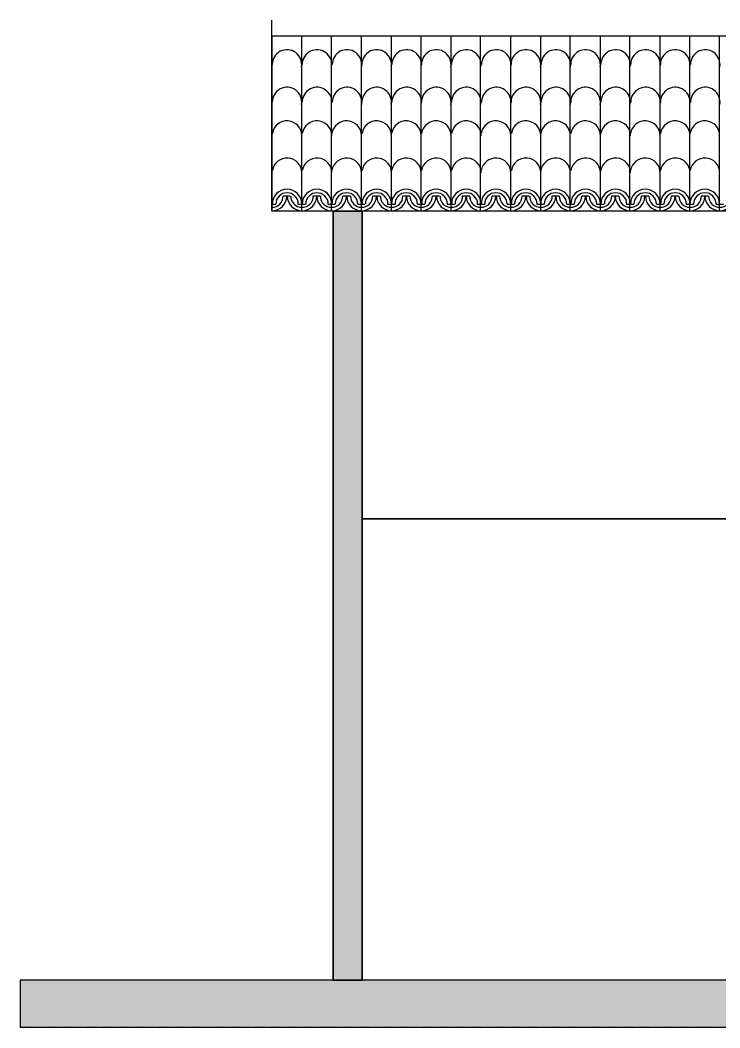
# Model space of a CAD drawing. Header units: millimetres. Extents: x -78607 to -64103, y -7158 to -1751.
# Drawn here: x -78607 to -74852, y -7158 to -1751 of the extents above; entities that cross this region are included whole.
import ezdxf

# ---------------------------------------------------------------- set-up
doc = ezdxf.new("R2010")
doc.units = ezdxf.units.MM
for name, color, linetype, lineweight in [('A-ALV-___-___-EXI', 250, 'Continuous', 35), ('A-BAS-___-___-EXI', 250, 'Continuous', 25), ('A-COB-___-___-EXI', 250, 'Continuous', 25)]:
    doc.layers.add(name, color=color, linetype=linetype, lineweight=lineweight)

msp = doc.modelspace()

# ---------------------------------------------------------------- hatches: boundary and pattern name
at = {"layer": 'A-ALV-___-___-EXI'}
h = msp.add_hatch(color=11, dxfattribs=at)
h.paths.add_polyline_path([(-76927.9, -6902.5), (-76771.4, -6902.5), (-76771.4, -2776.6), (-76927.9, -2776.6)])
h.paths.add_polyline_path([(-65574.4, -6902.5), (-65574.4, -2776.6), (-65880.7, -2776.6), (-65880.7, -6902.5)])
h.paths.add_polyline_path([(-73007.3, -4639.2), (-73007.3, -2776.6), (-73316.9, -2776.6), (-73316.9, -4639.2)])
h.paths.add_polyline_path([(-70684.5, -4639.2), (-70684.5, -2776.6), (-70975.1, -2776.6), (-70975.1, -4639.2)])
at = {"layer": 'A-BAS-___-___-EXI', "true_color": 0xcb9898}
msp.add_hatch(color=253, dxfattribs=at).paths.add_polyline_path([(-65880.7, -7154.9), (-64102.5, -7154.9), (-64102.5, -6902.5), (-78606.7, -6902.5), (-78606.7, -7154.9), (-76771.4, -7154.9)])

# ---------------------------------------------------------------- linework, layer by layer
at = {"layer": 'A-ALV-___-___-EXI'}
msp.add_line((-76771.4, -4427.3), (-73318.6, -4427.3), dxfattribs=at)
msp.add_lwpolyline([(-76771.4, -2776.6), (-76927.9, -2776.6), (-76927.9, -6902.5), (-76771.4, -6902.5)], close=True, dxfattribs=at)
at = {"layer": 'A-BAS-___-___-EXI'}
for p, q in [((-65880.7, -6902.5), (-76771.4, -6902.5)), ((-78533.5, -7158.4), (-78536.9, -7154.9)), ((-78470.2, -7158.4), (-78466.8, -7154.9)), ((-78385.6, -7158.4), (-78382.2, -7154.9)), ((-78308.5, -7158.4), (-78312, -7154.9)), ((-78245.4, -7158.4), (-78242, -7154.9)), ((-78160.6, -7158.4), (-78157.2, -7154.9)), ((-78084.2, -7158.4), (-78087.6, -7154.9)), ((-78020.7, -7158.4), (-78017.3, -7154.9)), ((-77936.3, -7158.4), (-77932.8, -7154.9)), ((-77859, -7158.4), (-77862.5, -7154.9)), ((-77795.9, -7158.4), (-77792.5, -7154.9)), ((-77711.8, -7158.4), (-77708.3, -7154.9)), ((-77633.3, -7158.4), (-77636.8, -7154.9)), ((-77569.6, -7158.4), (-77566.1, -7154.9)), ((-77486.8, -7158.4), (-77483.3, -7154.9)), ((-77407.9, -7158.4), (-77411.3, -7154.9)), ((-77344.7, -7158.4), (-77341.3, -7154.9)), ((-77260, -7158.4), (-77256.5, -7154.9)), ((-77183.5, -7158.4), (-77187, -7154.9)), ((-77120.1, -7158.4), (-77116.6, -7154.9)), ((-77035.6, -7158.4), (-77032.2, -7154.9)), ((-76958.4, -7158.4), (-76961.8, -7154.9)), ((-76895.2, -7158.4), (-76891.8, -7154.9)), ((-76811.1, -7158.4), (-76807.7, -7154.9)), ((-76734, -7158.4), (-76737.5, -7154.9)), ((-76670.6, -7158.4), (-76667.1, -7154.9)), ((-76586.1, -7158.4), (-76582.7, -7154.9)), ((-76509.6, -7158.4), (-76513, -7154.9)), ((-76446.2, -7158.4), (-76442.8, -7154.9)), ((-76361.8, -7158.4), (-76358.3, -7154.9)), ((-76284.5, -7158.4), (-76288, -7154.9)), ((-76221.4, -7158.4), (-76218, -7154.9)), ((-76137.3, -7158.4), (-76133.8, -7154.9)), ((-76060.2, -7158.4), (-76063.6, -7154.9)), ((-75996.7, -7158.4), (-75993.3, -7154.9)), ((-75912.3, -7158.4), (-75908.8, -7154.9)), ((-75835.7, -7158.4), (-75839.1, -7154.9)), ((-75772.4, -7158.4), (-75768.9, -7154.9)), ((-75687.8, -7158.4), (-75684.3, -7154.9)), ((-75610.7, -7158.4), (-75614.1, -7154.9)), ((-75547.5, -7158.4), (-75544.1, -7154.9)), ((-75462.8, -7158.4), (-75459.3, -7154.9)), ((-75386.4, -7158.4), (-75389.8, -7154.9)), ((-75322.9, -7158.4), (-75319.4, -7154.9)), ((-75238.4, -7158.4), (-75235, -7154.9)), ((-75161.9, -7158.4), (-75165.3, -7154.9)), ((-75098.5, -7158.4), (-75095.1, -7154.9)), ((-75013.9, -7158.4), (-75010.5, -7154.9)), ((-74935.5, -7158.4), (-74938.9, -7154.9)), ((-74871.7, -7158.4), (-74868.3, -7154.9))]:
    msp.add_line(p, q, dxfattribs=at)
msp.add_lwpolyline([(-76927.9, -6902.5), (-78606.7, -6902.5), (-78606.7, -7154.9), (-64102.5, -7154.9), (-64102.5, -6902.5), (-65574.4, -6902.5)], dxfattribs=at)
at = {"layer": 'A-COB-___-___-EXI'}
for p, q in [((-77095.1, -2776.6), (-77095.1, -1833.7)), ((-76936.1, -2776.6), (-76936.1, -1833.7)), ((-76775.6, -2776.6), (-76775.6, -1833.7)), ((-76614.1, -2776.6), (-76614.1, -1833.7)), ((-76455.2, -2776.6), (-76455.2, -1833.7)), ((-76294.6, -2776.6), (-76294.6, -1833.7)), ((-76135.7, -2776.6), (-76135.7, -1833.7)), ((-75974.2, -2776.6), (-75974.2, -1833.7)), ((-75813.6, -2776.6), (-75813.6, -1833.7)), ((-75654.7, -2776.6), (-75654.7, -1833.7)), ((-75493.3, -2776.6), (-75493.3, -1833.7)), ((-75334.3, -2776.6), (-75334.3, -1833.7)), ((-75172.9, -2776.6), (-75172.9, -1833.7)), ((-75012.3, -2776.6), (-75012.3, -1833.7)), ((-74853.4, -2776.6), (-74853.4, -1833.7)), ((-77027.2, -2776.6), (-77135.7, -2776.6)), ((-73316.9, -2776.6), (-76771.4, -2776.6))]:
    msp.add_line(p, q, dxfattribs=at)
for points in [[(-76927.9, -2776.6), (-77256.5, -2776.6), (-77256.5, -1833.7), (-77256.5, -1751)], [(-77256.5, -1833.7), (-77256.5, -2776.6), (-77256.5, -1833.7), (-77256.5, -2738.5), (-77235, -2738.5)], [(-77256.5, -1834.6), (-65253.2, -1834.6), (-65253.2, -2776.6), (-65574.4, -2776.6)], [(-77157.2, -2696.3), (-77176.2, -2696.3), (-77195.3, -2696.3)], [(-76995.8, -2696.3), (-77014.8, -2696.3), (-77036.3, -2696.3)], [(-76834.3, -2696.3), (-76855.9, -2696.3), (-76874.9, -2696.3)], [(-76675.4, -2696.3), (-76695.3, -2696.3), (-76716, -2696.3)], [(-76514.8, -2696.3), (-76536.3, -2696.3), (-76555.4, -2696.3)], [(-76355.9, -2696.3), (-76374.9, -2696.3), (-76393.9, -2696.3)], [(-76194.4, -2696.3), (-76213.5, -2696.3), (-76235, -2696.3)], [(-76033.8, -2696.3), (-76054.5, -2696.3), (-76073.6, -2696.3)], [(-75874.9, -2696.3), (-75893.9, -2696.3), (-75914.6, -2696.3)], [(-75713.5, -2696.3), (-75735, -2696.3), (-75754, -2696.3)], [(-75554.5, -2696.3), (-75573.6, -2696.3), (-75592.6, -2696.3)], [(-75393.9, -2696.3), (-75413, -2696.3), (-75433.7, -2696.3)], [(-75232.5, -2696.3), (-75254, -2696.3), (-75273.1, -2696.3)], [(-75073.6, -2696.3), (-75092.6, -2696.3), (-75114.1, -2696.3)], [(-74913, -2696.3), (-74933.7, -2696.3), (-74952.7, -2696.3)], [(-77116.6, -2738.5), (-77095.1, -2738.5), (-77076.1, -2738.5)], [(-76955.2, -2738.5), (-76936.1, -2738.5), (-76915.5, -2738.5)], [(-76794.6, -2738.5), (-76775.6, -2738.5), (-76756.5, -2738.5)], [(-76635.7, -2738.5), (-76614.1, -2738.5), (-76595.1, -2738.5)], [(-76474.2, -2738.5), (-76455.2, -2738.5), (-76434.5, -2738.5)], [(-76315.3, -2738.5), (-76294.6, -2738.5), (-76275.6, -2738.5)], [(-76154.7, -2738.5), (-76135.7, -2738.5), (-76114.1, -2738.5)], [(-75993.3, -2738.5), (-75974.2, -2738.5), (-75955.2, -2738.5)], [(-75834.3, -2738.5), (-75813.6, -2738.5), (-75794.6, -2738.5)], [(-75673.7, -2738.5), (-75654.7, -2738.5), (-75633.2, -2738.5)], [(-75514.8, -2738.5), (-75493.3, -2738.5), (-75474.2, -2738.5)], [(-75353.4, -2738.5), (-75334.3, -2738.5), (-75312.8, -2738.5)], [(-75191.9, -2738.5), (-75172.9, -2738.5), (-75153.9, -2738.5)], [(-75033, -2738.5), (-75012.3, -2738.5), (-74993.3, -2738.5)], [(-74872.4, -2738.5), (-74853.4, -2738.5), (-74831.8, -2738.5)]]:
    msp.add_lwpolyline(points, dxfattribs=at)
for points, knots in [([(-77096.7, -2001.8), (-77091.8, -1972), (-77104.2, -1942.2), (-77128.2, -1924.8), (-77128.2, -1924.8), (-77152.2, -1907.4), (-77184.5, -1904.9), (-77211, -1918.2), (-77211, -1918.2), (-77237.5, -1932.3), (-77254, -1959.6), (-77254, -1989.4)], [0, 0, 0, 0, 0.083333, 0.083333, 0.083333, 0.083334, 0.166667, 0.166667, 0.166667, 0.166668, 1, 1, 1, 1]), ([(-76935.3, -2001.8), (-76930.4, -1972), (-76942.8, -1942.2), (-76967.6, -1924.8), (-76967.6, -1924.8), (-76991.6, -1907.4), (-77023.1, -1904.9), (-77049.6, -1918.2), (-77049.6, -1918.2), (-77076.9, -1932.3), (-77093.4, -1959.6), (-77093.4, -1989.4)], [0, 0, 0, 0, 0.083333, 0.083333, 0.083333, 0.083334, 0.166667, 0.166667, 0.166667, 0.166668, 1, 1, 1, 1]), ([(-76773.9, -2001.8), (-76769.8, -1972), (-76782.2, -1942.2), (-76806.2, -1924.8), (-76806.2, -1924.8), (-76830.2, -1907.4), (-76862.5, -1904.9), (-76889, -1918.2), (-76889, -1918.2), (-76915.5, -1932.3), (-76932, -1959.6), (-76932, -1989.4)], [0, 0, 0, 0, 0.083333, 0.083333, 0.083333, 0.083334, 0.166667, 0.166667, 0.166667, 0.166668, 1, 1, 1, 1]), ([(-76615, -2001.8), (-76610.8, -1972), (-76623.2, -1942.2), (-76647.2, -1924.8), (-76647.2, -1924.8), (-76671.2, -1907.4), (-76703.5, -1904.9), (-76730, -1918.2), (-76730, -1918.2), (-76756.5, -1932.3), (-76773.1, -1959.6), (-76773.1, -1989.4)], [0, 0, 0, 0, 0.083333, 0.083333, 0.083333, 0.083334, 0.166667, 0.166667, 0.166667, 0.166668, 1, 1, 1, 1]), ([(-76454.4, -2001.8), (-76449.4, -1972), (-76461.8, -1942.2), (-76485.8, -1924.8), (-76485.8, -1924.8), (-76510.7, -1907.4), (-76542.1, -1904.9), (-76568.6, -1918.2), (-76568.6, -1918.2), (-76595.1, -1932.3), (-76612.5, -1959.6), (-76612.5, -1989.4)], [0, 0, 0, 0, 0.083333, 0.083333, 0.083333, 0.083334, 0.166667, 0.166667, 0.166667, 0.166668, 1, 1, 1, 1]), ([(-76295.4, -2001.8), (-76290.5, -1972), (-76302.9, -1942.2), (-76326.9, -1924.8), (-76326.9, -1924.8), (-76351.7, -1907.4), (-76383.2, -1904.9), (-76409.7, -1918.2), (-76409.7, -1918.2), (-76436.1, -1932.3), (-76453.5, -1959.6), (-76453.5, -1989.4)], [0, 0, 0, 0, 0.083333, 0.083333, 0.083333, 0.083334, 0.166667, 0.166667, 0.166667, 0.166668, 1, 1, 1, 1]), ([(-76134, -2001.8), (-76129.9, -1972), (-76142.3, -1942.2), (-76166.3, -1924.8), (-76166.3, -1924.8), (-76190.3, -1907.4), (-76222.6, -1904.9), (-76249.1, -1918.2), (-76249.1, -1918.2), (-76275.6, -1932.3), (-76292.1, -1959.6), (-76292.1, -1989.4)], [0, 0, 0, 0, 0.083333, 0.083333, 0.083333, 0.083334, 0.166667, 0.166667, 0.166667, 0.166668, 1, 1, 1, 1]), ([(-75973.4, -2001.8), (-75968.4, -1972), (-75980.9, -1942.2), (-76004.9, -1924.8), (-76004.9, -1924.8), (-76028.9, -1907.4), (-76061.1, -1904.9), (-76087.6, -1918.2), (-76087.6, -1918.2), (-76114.1, -1932.3), (-76131.5, -1959.6), (-76131.5, -1989.4)], [0, 0, 0, 0, 0.083333, 0.083333, 0.083333, 0.083334, 0.166667, 0.166667, 0.166667, 0.166668, 1, 1, 1, 1]), ([(-75814.5, -2001.8), (-75809.5, -1972), (-75821.9, -1942.2), (-75845.9, -1924.8), (-75845.9, -1924.8), (-75869.9, -1907.4), (-75902.2, -1904.9), (-75928.7, -1918.2), (-75928.7, -1918.2), (-75955.2, -1932.3), (-75972.6, -1959.6), (-75972.6, -1989.4)], [0, 0, 0, 0, 0.083333, 0.083333, 0.083333, 0.083334, 0.166667, 0.166667, 0.166667, 0.166668, 1, 1, 1, 1]), ([(-75653, -2001.8), (-75648.9, -1972), (-75661.3, -1942.2), (-75685.3, -1924.8), (-75685.3, -1924.8), (-75709.3, -1907.4), (-75741.6, -1904.9), (-75768.1, -1918.2), (-75768.1, -1918.2), (-75794.6, -1932.3), (-75811.1, -1959.6), (-75811.1, -1989.4)], [0, 0, 0, 0, 0.083333, 0.083333, 0.083333, 0.083334, 0.166667, 0.166667, 0.166667, 0.166668, 1, 1, 1, 1]), ([(-75494.1, -2001.8), (-75490, -1972), (-75502.4, -1942.2), (-75526.4, -1924.8), (-75526.4, -1924.8), (-75550.4, -1907.4), (-75582.7, -1904.9), (-75609.2, -1918.2), (-75609.2, -1918.2), (-75635.7, -1932.3), (-75652.2, -1959.6), (-75652.2, -1989.4)], [0, 0, 0, 0, 0.083333, 0.083333, 0.083333, 0.083334, 0.166667, 0.166667, 0.166667, 0.166668, 1, 1, 1, 1]), ([(-75333.5, -2001.8), (-75328.5, -1972), (-75341, -1942.2), (-75365, -1924.8), (-75365, -1924.8), (-75389, -1907.4), (-75421.2, -1904.9), (-75447.7, -1918.2), (-75447.7, -1918.2), (-75474.2, -1932.3), (-75490.8, -1959.6), (-75490.8, -1989.4)], [0, 0, 0, 0, 0.083333, 0.083333, 0.083333, 0.083334, 0.166667, 0.166667, 0.166667, 0.166668, 1, 1, 1, 1]), ([(-75172.1, -2001.8), (-75167.1, -1972), (-75179.5, -1942.2), (-75204.4, -1924.8), (-75204.4, -1924.8), (-75228.4, -1907.4), (-75259.8, -1904.9), (-75287.1, -1918.2), (-75287.1, -1918.2), (-75313.6, -1932.3), (-75330.2, -1959.6), (-75330.2, -1989.4)], [0, 0, 0, 0, 0.083333, 0.083333, 0.083333, 0.083334, 0.166667, 0.166667, 0.166667, 0.166668, 1, 1, 1, 1]), ([(-75013.1, -2001.8), (-75008.2, -1972), (-75020.6, -1942.2), (-75045.4, -1924.8), (-75045.4, -1924.8), (-75069.4, -1907.4), (-75100.9, -1904.9), (-75128.2, -1918.2), (-75128.2, -1918.2), (-75154.7, -1932.3), (-75171.2, -1959.6), (-75171.2, -1989.4)], [0, 0, 0, 0, 0.083333, 0.083333, 0.083333, 0.083334, 0.166667, 0.166667, 0.166667, 0.166668, 1, 1, 1, 1]), ([(-74851.7, -2001.8), (-74847.6, -1972), (-74860, -1942.2), (-74884, -1924.8), (-74884, -1924.8), (-74908, -1907.4), (-74940.3, -1904.9), (-74966.8, -1918.2), (-74966.8, -1918.2), (-74993.3, -1932.3), (-75009.8, -1959.6), (-75009.8, -1989.4)], [0, 0, 0, 0, 0.083333, 0.083333, 0.083333, 0.083334, 0.166667, 0.166667, 0.166667, 0.166668, 1, 1, 1, 1]), ([(-77096.7, -2202.9), (-77091.8, -2173.1), (-77104.2, -2144.2), (-77128.2, -2126), (-77128.2, -2126), (-77152.2, -2108.6), (-77184.5, -2106.1), (-77211, -2120.2), (-77211, -2120.2), (-77237.5, -2133.4), (-77254, -2160.7), (-77254, -2190.5)], [0, 0, 0, 0, 0.083333, 0.083333, 0.083333, 0.083334, 0.166667, 0.166667, 0.166667, 0.166668, 1, 1, 1, 1]), ([(-76935.3, -2202.9), (-76930.4, -2173.1), (-76942.8, -2144.2), (-76967.6, -2126), (-76967.6, -2126), (-76991.6, -2108.6), (-77023.1, -2106.1), (-77049.6, -2120.2), (-77049.6, -2120.2), (-77076.9, -2133.4), (-77093.4, -2160.7), (-77093.4, -2190.5)], [0, 0, 0, 0, 0.083333, 0.083333, 0.083333, 0.083334, 0.166667, 0.166667, 0.166667, 0.166668, 1, 1, 1, 1]), ([(-76773.9, -2202.9), (-76769.8, -2173.1), (-76782.2, -2144.2), (-76806.2, -2126), (-76806.2, -2126), (-76830.2, -2108.6), (-76862.5, -2106.1), (-76889, -2120.2), (-76889, -2120.2), (-76915.5, -2133.4), (-76932, -2160.7), (-76932, -2190.5)], [0, 0, 0, 0, 0.083333, 0.083333, 0.083333, 0.083334, 0.166667, 0.166667, 0.166667, 0.166668, 1, 1, 1, 1]), ([(-76615, -2202.9), (-76610.8, -2173.1), (-76623.2, -2144.2), (-76647.2, -2126), (-76647.2, -2126), (-76671.2, -2108.6), (-76703.5, -2106.1), (-76730, -2120.2), (-76730, -2120.2), (-76756.5, -2133.4), (-76773.1, -2160.7), (-76773.1, -2190.5)], [0, 0, 0, 0, 0.083333, 0.083333, 0.083333, 0.083334, 0.166667, 0.166667, 0.166667, 0.166668, 1, 1, 1, 1]), ([(-76454.4, -2202.9), (-76449.4, -2173.1), (-76461.8, -2144.2), (-76485.8, -2126), (-76485.8, -2126), (-76510.7, -2108.6), (-76542.1, -2106.1), (-76568.6, -2120.2), (-76568.6, -2120.2), (-76595.1, -2133.4), (-76612.5, -2160.7), (-76612.5, -2190.5)], [0, 0, 0, 0, 0.083333, 0.083333, 0.083333, 0.083334, 0.166667, 0.166667, 0.166667, 0.166668, 1, 1, 1, 1]), ([(-76295.4, -2202.9), (-76290.5, -2173.1), (-76302.9, -2144.2), (-76326.9, -2126), (-76326.9, -2126), (-76351.7, -2108.6), (-76383.2, -2106.1), (-76409.7, -2120.2), (-76409.7, -2120.2), (-76436.1, -2133.4), (-76453.5, -2160.7), (-76453.5, -2190.5)], [0, 0, 0, 0, 0.083333, 0.083333, 0.083333, 0.083334, 0.166667, 0.166667, 0.166667, 0.166668, 1, 1, 1, 1]), ([(-76134, -2202.9), (-76129.9, -2173.1), (-76142.3, -2144.2), (-76166.3, -2126), (-76166.3, -2126), (-76190.3, -2108.6), (-76222.6, -2106.1), (-76249.1, -2120.2), (-76249.1, -2120.2), (-76275.6, -2133.4), (-76292.1, -2160.7), (-76292.1, -2190.5)], [0, 0, 0, 0, 0.083333, 0.083333, 0.083333, 0.083334, 0.166667, 0.166667, 0.166667, 0.166668, 1, 1, 1, 1]), ([(-75973.4, -2202.9), (-75968.4, -2173.1), (-75980.9, -2144.2), (-76004.9, -2126), (-76004.9, -2126), (-76028.9, -2108.6), (-76061.1, -2106.1), (-76087.6, -2120.2), (-76087.6, -2120.2), (-76114.1, -2133.4), (-76131.5, -2160.7), (-76131.5, -2190.5)], [0, 0, 0, 0, 0.083333, 0.083333, 0.083333, 0.083334, 0.166667, 0.166667, 0.166667, 0.166668, 1, 1, 1, 1]), ([(-75814.5, -2202.9), (-75809.5, -2173.1), (-75821.9, -2144.2), (-75845.9, -2126), (-75845.9, -2126), (-75869.9, -2108.6), (-75902.2, -2106.1), (-75928.7, -2120.2), (-75928.7, -2120.2), (-75955.2, -2133.4), (-75972.6, -2160.7), (-75972.6, -2190.5)], [0, 0, 0, 0, 0.083333, 0.083333, 0.083333, 0.083334, 0.166667, 0.166667, 0.166667, 0.166668, 1, 1, 1, 1]), ([(-75653, -2202.9), (-75648.9, -2173.1), (-75661.3, -2144.2), (-75685.3, -2126), (-75685.3, -2126), (-75709.3, -2108.6), (-75741.6, -2106.1), (-75768.1, -2120.2), (-75768.1, -2120.2), (-75794.6, -2133.4), (-75811.1, -2160.7), (-75811.1, -2190.5)], [0, 0, 0, 0, 0.083333, 0.083333, 0.083333, 0.083334, 0.166667, 0.166667, 0.166667, 0.166668, 1, 1, 1, 1]), ([(-75494.1, -2202.9), (-75490, -2173.1), (-75502.4, -2144.2), (-75526.4, -2126), (-75526.4, -2126), (-75550.4, -2108.6), (-75582.7, -2106.1), (-75609.2, -2120.2), (-75609.2, -2120.2), (-75635.7, -2133.4), (-75652.2, -2160.7), (-75652.2, -2190.5)], [0, 0, 0, 0, 0.083333, 0.083333, 0.083333, 0.083334, 0.166667, 0.166667, 0.166667, 0.166668, 1, 1, 1, 1]), ([(-75333.5, -2202.9), (-75328.5, -2173.1), (-75341, -2144.2), (-75365, -2126), (-75365, -2126), (-75389, -2108.6), (-75421.2, -2106.1), (-75447.7, -2120.2), (-75447.7, -2120.2), (-75474.2, -2133.4), (-75490.8, -2160.7), (-75490.8, -2190.5)], [0, 0, 0, 0, 0.083333, 0.083333, 0.083333, 0.083334, 0.166667, 0.166667, 0.166667, 0.166668, 1, 1, 1, 1]), ([(-75172.1, -2202.9), (-75167.1, -2173.1), (-75179.5, -2144.2), (-75204.4, -2126), (-75204.4, -2126), (-75228.4, -2108.6), (-75259.8, -2106.1), (-75287.1, -2120.2), (-75287.1, -2120.2), (-75313.6, -2133.4), (-75330.2, -2160.7), (-75330.2, -2190.5)], [0, 0, 0, 0, 0.083333, 0.083333, 0.083333, 0.083334, 0.166667, 0.166667, 0.166667, 0.166668, 1, 1, 1, 1]), ([(-75013.1, -2202.9), (-75008.2, -2173.1), (-75020.6, -2144.2), (-75045.4, -2126), (-75045.4, -2126), (-75069.4, -2108.6), (-75100.9, -2106.1), (-75128.2, -2120.2), (-75128.2, -2120.2), (-75154.7, -2133.4), (-75171.2, -2160.7), (-75171.2, -2190.5)], [0, 0, 0, 0, 0.083333, 0.083333, 0.083333, 0.083334, 0.166667, 0.166667, 0.166667, 0.166668, 1, 1, 1, 1]), ([(-74851.7, -2202.9), (-74847.6, -2173.1), (-74860, -2144.2), (-74884, -2126), (-74884, -2126), (-74908, -2108.6), (-74940.3, -2106.1), (-74966.8, -2120.2), (-74966.8, -2120.2), (-74993.3, -2133.4), (-75009.8, -2160.7), (-75009.8, -2190.5)], [0, 0, 0, 0, 0.083333, 0.083333, 0.083333, 0.083334, 0.166667, 0.166667, 0.166667, 0.166668, 1, 1, 1, 1]), ([(-77095.1, -2371), (-77095.1, -2329.6), (-77127.4, -2294.8), (-77168.8, -2291.5), (-77168.8, -2291.5), (-77210.2, -2288.2), (-77247.4, -2317.2), (-77253.2, -2358.6)], [0, 0, 0, 0, 0.125, 0.125, 0.125, 0.125001, 1, 1, 1, 1]), ([(-76934.5, -2371), (-76934.5, -2329.6), (-76966, -2294.8), (-77007.3, -2291.5), (-77007.3, -2291.5), (-77048.7, -2288.2), (-77086, -2317.2), (-77092.6, -2358.6)], [0, 0, 0, 0, 0.125, 0.125, 0.125, 0.125001, 1, 1, 1, 1]), ([(-76775.6, -2371), (-76775.6, -2329.6), (-76807, -2294.8), (-76848.4, -2291.5), (-76848.4, -2291.5), (-76889.8, -2288.2), (-76927, -2317.2), (-76933.7, -2358.6)], [0, 0, 0, 0, 0.125, 0.125, 0.125, 0.125001, 1, 1, 1, 1]), ([(-76614.1, -2371), (-76614.1, -2329.6), (-76646.4, -2294.8), (-76687.8, -2291.5), (-76687.8, -2291.5), (-76729.2, -2288.2), (-76765.6, -2317.2), (-76772.2, -2358.6)], [0, 0, 0, 0, 0.125, 0.125, 0.125, 0.125001, 1, 1, 1, 1]), ([(-76455.2, -2371), (-76455.2, -2329.6), (-76487.5, -2294.8), (-76528.9, -2291.5), (-76528.9, -2291.5), (-76570.3, -2288.2), (-76606.7, -2317.2), (-76613.3, -2358.6)], [0, 0, 0, 0, 0.125, 0.125, 0.125, 0.125001, 1, 1, 1, 1]), ([(-76294.6, -2371), (-76294.6, -2329.6), (-76326.1, -2294.8), (-76367.4, -2291.5), (-76367.4, -2291.5), (-76408.8, -2288.2), (-76446.1, -2317.2), (-76452.7, -2358.6)], [0, 0, 0, 0, 0.125, 0.125, 0.125, 0.125001, 1, 1, 1, 1]), ([(-76133.2, -2371), (-76133.2, -2329.6), (-76165.5, -2294.8), (-76206.8, -2291.5), (-76206.8, -2291.5), (-76248.2, -2288.2), (-76284.7, -2317.2), (-76291.3, -2358.6)], [0, 0, 0, 0, 0.125, 0.125, 0.125, 0.125001, 1, 1, 1, 1]), ([(-75974.2, -2371), (-75974.2, -2329.6), (-76006.5, -2294.8), (-76047.9, -2291.5), (-76047.9, -2291.5), (-76089.3, -2288.2), (-76125.7, -2317.2), (-76132.3, -2358.6)], [0, 0, 0, 0, 0.125, 0.125, 0.125, 0.125001, 1, 1, 1, 1]), ([(-75813.6, -2371), (-75813.6, -2329.6), (-75845.1, -2294.8), (-75886.5, -2291.5), (-75886.5, -2291.5), (-75927.9, -2288.2), (-75965.1, -2317.2), (-75970.9, -2358.6)], [0, 0, 0, 0, 0.125, 0.125, 0.125, 0.125001, 1, 1, 1, 1]), ([(-75654.7, -2371), (-75654.7, -2329.6), (-75686.1, -2294.8), (-75727.5, -2291.5), (-75727.5, -2291.5), (-75768.9, -2288.2), (-75806.2, -2317.2), (-75812, -2358.6)], [0, 0, 0, 0, 0.125, 0.125, 0.125, 0.125001, 1, 1, 1, 1]), ([(-75493.3, -2371), (-75493.3, -2329.6), (-75525.6, -2294.8), (-75566.9, -2291.5), (-75566.9, -2291.5), (-75608.3, -2288.2), (-75644.8, -2317.2), (-75651.4, -2358.6)], [0, 0, 0, 0, 0.125, 0.125, 0.125, 0.125001, 1, 1, 1, 1]), ([(-75331.8, -2371), (-75331.8, -2329.6), (-75364.1, -2294.8), (-75405.5, -2291.5), (-75405.5, -2291.5), (-75446.9, -2288.2), (-75484.2, -2317.2), (-75490, -2358.6)], [0, 0, 0, 0, 0.125, 0.125, 0.125, 0.125001, 1, 1, 1, 1]), ([(-75172.9, -2371), (-75172.9, -2329.6), (-75205.2, -2294.8), (-75246.6, -2291.5), (-75246.6, -2291.5), (-75288, -2288.2), (-75325.2, -2317.2), (-75331, -2358.6)], [0, 0, 0, 0, 0.125, 0.125, 0.125, 0.125001, 1, 1, 1, 1]), ([(-75012.3, -2371), (-75012.3, -2329.6), (-75043.8, -2294.8), (-75085.2, -2291.5), (-75085.2, -2291.5), (-75126.5, -2288.2), (-75163.8, -2317.2), (-75170.4, -2358.6)], [0, 0, 0, 0, 0.125, 0.125, 0.125, 0.125001, 1, 1, 1, 1]), ([(-74853.4, -2371), (-74853.4, -2329.6), (-74884.8, -2294.8), (-74926.2, -2291.5), (-74926.2, -2291.5), (-74967.6, -2288.2), (-75004.9, -2317.2), (-75011.5, -2358.6)], [0, 0, 0, 0, 0.125, 0.125, 0.125, 0.125001, 1, 1, 1, 1]), ([(-77095.1, -2569.7), (-77095.1, -2528.3), (-77127.4, -2494.3), (-77168.8, -2491), (-77168.8, -2491), (-77210.2, -2487.7), (-77247.4, -2516.7), (-77253.2, -2558.1)], [0, 0, 0, 0, 0.125, 0.125, 0.125, 0.125001, 1, 1, 1, 1]), ([(-76934.5, -2569.7), (-76934.5, -2528.3), (-76966, -2494.3), (-77007.3, -2491), (-77007.3, -2491), (-77048.7, -2487.7), (-77086, -2516.7), (-77092.6, -2558.1)], [0, 0, 0, 0, 0.125, 0.125, 0.125, 0.125001, 1, 1, 1, 1]), ([(-76775.6, -2569.7), (-76775.6, -2528.3), (-76807, -2494.3), (-76848.4, -2491), (-76848.4, -2491), (-76889.8, -2487.7), (-76927, -2516.7), (-76933.7, -2558.1)], [0, 0, 0, 0, 0.125, 0.125, 0.125, 0.125001, 1, 1, 1, 1]), ([(-76614.1, -2569.7), (-76614.1, -2528.3), (-76646.4, -2494.3), (-76687.8, -2491), (-76687.8, -2491), (-76729.2, -2487.7), (-76765.6, -2516.7), (-76772.2, -2558.1)], [0, 0, 0, 0, 0.125, 0.125, 0.125, 0.125001, 1, 1, 1, 1]), ([(-76455.2, -2569.7), (-76455.2, -2528.3), (-76487.5, -2494.3), (-76528.9, -2491), (-76528.9, -2491), (-76570.3, -2487.7), (-76606.7, -2516.7), (-76613.3, -2558.1)], [0, 0, 0, 0, 0.125, 0.125, 0.125, 0.125001, 1, 1, 1, 1]), ([(-76294.6, -2569.7), (-76294.6, -2528.3), (-76326.1, -2494.3), (-76367.4, -2491), (-76367.4, -2491), (-76408.8, -2487.7), (-76446.1, -2516.7), (-76452.7, -2558.1)], [0, 0, 0, 0, 0.125, 0.125, 0.125, 0.125001, 1, 1, 1, 1]), ([(-76133.2, -2569.7), (-76133.2, -2528.3), (-76165.5, -2494.3), (-76206.8, -2491), (-76206.8, -2491), (-76248.2, -2487.7), (-76284.7, -2516.7), (-76291.3, -2558.1)], [0, 0, 0, 0, 0.125, 0.125, 0.125, 0.125001, 1, 1, 1, 1]), ([(-75974.2, -2569.7), (-75974.2, -2528.3), (-76006.5, -2494.3), (-76047.9, -2491), (-76047.9, -2491), (-76089.3, -2487.7), (-76125.7, -2516.7), (-76132.3, -2558.1)], [0, 0, 0, 0, 0.125, 0.125, 0.125, 0.125001, 1, 1, 1, 1]), ([(-75813.6, -2569.7), (-75813.6, -2528.3), (-75845.1, -2494.3), (-75886.5, -2491), (-75886.5, -2491), (-75927.9, -2487.7), (-75965.1, -2516.7), (-75970.9, -2558.1)], [0, 0, 0, 0, 0.125, 0.125, 0.125, 0.125001, 1, 1, 1, 1]), ([(-75654.7, -2569.7), (-75654.7, -2528.3), (-75686.1, -2494.3), (-75727.5, -2491), (-75727.5, -2491), (-75768.9, -2487.7), (-75806.2, -2516.7), (-75812, -2558.1)], [0, 0, 0, 0, 0.125, 0.125, 0.125, 0.125001, 1, 1, 1, 1]), ([(-75493.3, -2569.7), (-75493.3, -2528.3), (-75525.6, -2494.3), (-75566.9, -2491), (-75566.9, -2491), (-75608.3, -2487.7), (-75644.8, -2516.7), (-75651.4, -2558.1)], [0, 0, 0, 0, 0.125, 0.125, 0.125, 0.125001, 1, 1, 1, 1]), ([(-75331.8, -2569.7), (-75331.8, -2528.3), (-75364.1, -2494.3), (-75405.5, -2491), (-75405.5, -2491), (-75446.9, -2487.7), (-75484.2, -2516.7), (-75490, -2558.1)], [0, 0, 0, 0, 0.125, 0.125, 0.125, 0.125001, 1, 1, 1, 1]), ([(-75172.9, -2569.7), (-75172.9, -2528.3), (-75205.2, -2494.3), (-75246.6, -2491), (-75246.6, -2491), (-75288, -2487.7), (-75325.2, -2516.7), (-75331, -2558.1)], [0, 0, 0, 0, 0.125, 0.125, 0.125, 0.125001, 1, 1, 1, 1]), ([(-75012.3, -2569.7), (-75012.3, -2528.3), (-75043.8, -2494.3), (-75085.2, -2491), (-75085.2, -2491), (-75126.5, -2487.7), (-75163.8, -2516.7), (-75170.4, -2558.1)], [0, 0, 0, 0, 0.125, 0.125, 0.125, 0.125001, 1, 1, 1, 1]), ([(-74853.4, -2569.7), (-74853.4, -2528.3), (-74884.8, -2494.3), (-74926.2, -2491), (-74926.2, -2491), (-74967.6, -2487.7), (-75004.9, -2516.7), (-75011.5, -2558.1)], [0, 0, 0, 0, 0.125, 0.125, 0.125, 0.125001, 1, 1, 1, 1]), ([(-77095.1, -2737.7), (-77095.1, -2693.8), (-77130.7, -2658.2), (-77174.6, -2658.2), (-77174.6, -2658.2), (-77218.4, -2658.2), (-77254, -2693.8), (-77254, -2737.7)], [0, 0, 0, 0, 0.125, 0.125, 0.125, 0.125001, 1, 1, 1, 1]), ([(-77114.1, -2737.7), (-77114.1, -2703.8), (-77141.4, -2677.3), (-77174.6, -2677.3), (-77174.6, -2677.3), (-77208.5, -2677.3), (-77235, -2703.8), (-77235, -2737.7)], [0, 0, 0, 0, 0.125, 0.125, 0.125, 0.125001, 1, 1, 1, 1]), ([(-77173.7, -2694.7), (-77173.7, -2738.5), (-77138.1, -2774.1), (-77094.3, -2774.1), (-77094.3, -2774.1), (-77050.4, -2774.1), (-77014.8, -2738.5), (-77014.8, -2694.7), (-77014.8, -2738.5), (-76979.2, -2774.1), (-76935.3, -2774.1), (-76935.3, -2774.1), (-76891.4, -2774.1), (-76855.9, -2738.5), (-76855.9, -2694.7)], [0, 0, 0, 0, 0.125, 0.125, 0.125, 0.125001, 1, 1, 1, 1.125, 1.125, 1.125, 1.125001, 2, 2, 2, 2]), ([(-77154.7, -2694.7), (-77154.7, -2728.6), (-77127.4, -2755.1), (-77094.3, -2755.1), (-77094.3, -2755.1), (-77061.1, -2755.1), (-77033.8, -2728.6), (-77033.8, -2694.7)], [0, 0, 0, 0, 0.125, 0.125, 0.125, 0.125001, 1, 1, 1, 1]), ([(-76775.6, -2737.7), (-76775.6, -2693.8), (-76811.1, -2658.2), (-76855, -2658.2), (-76855, -2658.2), (-76898.9, -2658.2), (-76934.5, -2693.8), (-76934.5, -2737.7), (-76934.5, -2693.8), (-76970.1, -2658.2), (-77014, -2658.2), (-77014, -2658.2), (-77057.8, -2658.2), (-77093.4, -2693.8), (-77093.4, -2737.7)], [0, 0, 0, 0, 0.125, 0.125, 0.125, 0.125001, 1, 1, 1, 1.125, 1.125, 1.125, 1.125001, 2, 2, 2, 2]), ([(-76953.5, -2737.7), (-76953.5, -2703.8), (-76980.9, -2677.3), (-77014, -2677.3), (-77014, -2677.3), (-77047.1, -2677.3), (-77074.4, -2703.8), (-77074.4, -2737.7)], [0, 0, 0, 0, 0.125, 0.125, 0.125, 0.125001, 1, 1, 1, 1]), ([(-76995.8, -2694.7), (-76995.8, -2728.6), (-76968.4, -2755.1), (-76935.3, -2755.1), (-76935.3, -2755.1), (-76902.2, -2755.1), (-76874.9, -2728.6), (-76874.9, -2694.7)], [0, 0, 0, 0, 0.125, 0.125, 0.125, 0.125001, 1, 1, 1, 1]), ([(-76794.6, -2737.7), (-76794.6, -2703.8), (-76821.9, -2677.3), (-76855, -2677.3), (-76855, -2677.3), (-76888.1, -2677.3), (-76915.5, -2703.8), (-76915.5, -2737.7)], [0, 0, 0, 0, 0.125, 0.125, 0.125, 0.125001, 1, 1, 1, 1]), ([(-76854.2, -2694.7), (-76854.2, -2738.5), (-76818.6, -2774.1), (-76774.7, -2774.1), (-76774.7, -2774.1), (-76730.9, -2774.1), (-76695.3, -2738.5), (-76695.3, -2694.7)], [0, 0, 0, 0, 0.125, 0.125, 0.125, 0.125001, 1, 1, 1, 1]), ([(-76834.3, -2694.7), (-76834.3, -2728.6), (-76807.8, -2755.1), (-76774.7, -2755.1), (-76774.7, -2755.1), (-76740.8, -2755.1), (-76714.3, -2728.6), (-76714.3, -2694.7)], [0, 0, 0, 0, 0.125, 0.125, 0.125, 0.125001, 1, 1, 1, 1]), ([(-76455.2, -2737.7), (-76455.2, -2693.8), (-76490.8, -2658.2), (-76534.7, -2658.2), (-76534.7, -2658.2), (-76578.5, -2658.2), (-76614.1, -2693.8), (-76614.1, -2737.7), (-76614.1, -2693.8), (-76649.7, -2658.2), (-76693.6, -2658.2), (-76693.6, -2658.2), (-76737.5, -2658.2), (-76773.1, -2693.8), (-76773.1, -2737.7)], [0, 0, 0, 0, 0.125, 0.125, 0.125, 0.125001, 1, 1, 1, 1.125, 1.125, 1.125, 1.125001, 2, 2, 2, 2]), ([(-76633.2, -2737.7), (-76633.2, -2703.8), (-76660.5, -2677.3), (-76693.6, -2677.3), (-76693.6, -2677.3), (-76727.5, -2677.3), (-76754, -2703.8), (-76754, -2737.7)], [0, 0, 0, 0, 0.125, 0.125, 0.125, 0.125001, 1, 1, 1, 1]), ([(-76692.8, -2694.7), (-76692.8, -2738.5), (-76657.2, -2774.1), (-76613.3, -2774.1), (-76613.3, -2774.1), (-76569.4, -2774.1), (-76533.8, -2738.5), (-76533.8, -2694.7), (-76533.8, -2738.5), (-76498.2, -2774.1), (-76454.4, -2774.1), (-76454.4, -2774.1), (-76410.5, -2774.1), (-76374.9, -2738.5), (-76374.9, -2694.7)], [0, 0, 0, 0, 0.125, 0.125, 0.125, 0.125001, 1, 1, 1, 1.125, 1.125, 1.125, 1.125001, 2, 2, 2, 2]), ([(-76673.7, -2694.7), (-76673.7, -2728.6), (-76646.4, -2755.1), (-76613.3, -2755.1), (-76613.3, -2755.1), (-76580.2, -2755.1), (-76552.9, -2728.6), (-76552.9, -2694.7)], [0, 0, 0, 0, 0.125, 0.125, 0.125, 0.125001, 1, 1, 1, 1]), ([(-76474.2, -2737.7), (-76474.2, -2703.8), (-76501.5, -2677.3), (-76534.7, -2677.3), (-76534.7, -2677.3), (-76568.6, -2677.3), (-76595.1, -2703.8), (-76595.1, -2737.7)], [0, 0, 0, 0, 0.125, 0.125, 0.125, 0.125001, 1, 1, 1, 1]), ([(-76514.8, -2694.7), (-76514.8, -2728.6), (-76487.5, -2755.1), (-76454.4, -2755.1), (-76454.4, -2755.1), (-76421.2, -2755.1), (-76393.9, -2728.6), (-76393.9, -2694.7)], [0, 0, 0, 0, 0.125, 0.125, 0.125, 0.125001, 1, 1, 1, 1]), ([(-76294.6, -2737.7), (-76294.6, -2693.8), (-76330.2, -2658.2), (-76374.1, -2658.2), (-76374.1, -2658.2), (-76417.9, -2658.2), (-76453.5, -2693.8), (-76453.5, -2737.7)], [0, 0, 0, 0, 0.125, 0.125, 0.125, 0.125001, 1, 1, 1, 1]), ([(-76313.6, -2737.7), (-76313.6, -2703.8), (-76340.1, -2677.3), (-76374.1, -2677.3), (-76374.1, -2677.3), (-76407.2, -2677.3), (-76434.5, -2703.8), (-76434.5, -2737.7)], [0, 0, 0, 0, 0.125, 0.125, 0.125, 0.125001, 1, 1, 1, 1]), ([(-76372.4, -2694.7), (-76372.4, -2738.5), (-76336.8, -2774.1), (-76292.9, -2774.1), (-76292.9, -2774.1), (-76249.1, -2774.1), (-76213.5, -2738.5), (-76213.5, -2694.7), (-76213.5, -2738.5), (-76177.9, -2774.1), (-76134, -2774.1), (-76134, -2774.1), (-76090.1, -2774.1), (-76054.5, -2738.5), (-76054.5, -2694.7)], [0, 0, 0, 0, 0.125, 0.125, 0.125, 0.125001, 1, 1, 1, 1.125, 1.125, 1.125, 1.125001, 2, 2, 2, 2]), ([(-76353.4, -2694.7), (-76353.4, -2728.6), (-76326.9, -2755.1), (-76292.9, -2755.1), (-76292.9, -2755.1), (-76259.8, -2755.1), (-76232.5, -2728.6), (-76232.5, -2694.7)], [0, 0, 0, 0, 0.125, 0.125, 0.125, 0.125001, 1, 1, 1, 1]), ([(-75974.2, -2737.7), (-75974.2, -2693.8), (-76009.8, -2658.2), (-76053.7, -2658.2), (-76053.7, -2658.2), (-76097.6, -2658.2), (-76133.2, -2693.8), (-76133.2, -2737.7), (-76133.2, -2693.8), (-76168.8, -2658.2), (-76212.6, -2658.2), (-76212.6, -2658.2), (-76256.5, -2658.2), (-76292.1, -2693.8), (-76292.1, -2737.7)], [0, 0, 0, 0, 0.125, 0.125, 0.125, 0.125001, 1, 1, 1, 1.125, 1.125, 1.125, 1.125001, 2, 2, 2, 2]), ([(-76152.2, -2737.7), (-76152.2, -2703.8), (-76179.5, -2677.3), (-76212.6, -2677.3), (-76212.6, -2677.3), (-76245.8, -2677.3), (-76273.1, -2703.8), (-76273.1, -2737.7)], [0, 0, 0, 0, 0.125, 0.125, 0.125, 0.125001, 1, 1, 1, 1]), ([(-76194.4, -2694.7), (-76194.4, -2728.6), (-76167.9, -2755.1), (-76134, -2755.1), (-76134, -2755.1), (-76100.9, -2755.1), (-76073.6, -2728.6), (-76073.6, -2694.7)], [0, 0, 0, 0, 0.125, 0.125, 0.125, 0.125001, 1, 1, 1, 1]), ([(-75993.3, -2737.7), (-75993.3, -2703.8), (-76020.6, -2677.3), (-76053.7, -2677.3), (-76053.7, -2677.3), (-76086.8, -2677.3), (-76114.1, -2703.8), (-76114.1, -2737.7)], [0, 0, 0, 0, 0.125, 0.125, 0.125, 0.125001, 1, 1, 1, 1]), ([(-76052.9, -2694.7), (-76052.9, -2738.5), (-76017.3, -2774.1), (-75973.4, -2774.1), (-75973.4, -2774.1), (-75929.5, -2774.1), (-75893.9, -2738.5), (-75893.9, -2694.7)], [0, 0, 0, 0, 0.125, 0.125, 0.125, 0.125001, 1, 1, 1, 1]), ([(-76033.8, -2694.7), (-76033.8, -2728.6), (-76006.5, -2755.1), (-75973.4, -2755.1), (-75973.4, -2755.1), (-75940.3, -2755.1), (-75913, -2728.6), (-75913, -2694.7)], [0, 0, 0, 0, 0.125, 0.125, 0.125, 0.125001, 1, 1, 1, 1]), ([(-75654.7, -2737.7), (-75654.7, -2693.8), (-75690.3, -2658.2), (-75734.2, -2658.2), (-75734.2, -2658.2), (-75778, -2658.2), (-75813.6, -2693.8), (-75813.6, -2737.7), (-75813.6, -2693.8), (-75849.2, -2658.2), (-75893.1, -2658.2), (-75893.1, -2658.2), (-75937, -2658.2), (-75972.6, -2693.8), (-75972.6, -2737.7)], [0, 0, 0, 0, 0.125, 0.125, 0.125, 0.125001, 1, 1, 1, 1.125, 1.125, 1.125, 1.125001, 2, 2, 2, 2]), ([(-75832.7, -2737.7), (-75832.7, -2703.8), (-75859.2, -2677.3), (-75893.1, -2677.3), (-75893.1, -2677.3), (-75926.2, -2677.3), (-75953.5, -2703.8), (-75953.5, -2737.7)], [0, 0, 0, 0, 0.125, 0.125, 0.125, 0.125001, 1, 1, 1, 1]), ([(-75891.4, -2694.7), (-75891.4, -2738.5), (-75855.9, -2774.1), (-75812, -2774.1), (-75812, -2774.1), (-75768.1, -2774.1), (-75732.5, -2738.5), (-75732.5, -2694.7), (-75732.5, -2738.5), (-75696.9, -2774.1), (-75653, -2774.1), (-75653, -2774.1), (-75609.2, -2774.1), (-75573.6, -2738.5), (-75573.6, -2694.7)], [0, 0, 0, 0, 0.125, 0.125, 0.125, 0.125001, 1, 1, 1, 1.125, 1.125, 1.125, 1.125001, 2, 2, 2, 2]), ([(-75872.4, -2694.7), (-75872.4, -2728.6), (-75845.9, -2755.1), (-75812, -2755.1), (-75812, -2755.1), (-75778.9, -2755.1), (-75751.5, -2728.6), (-75751.5, -2694.7)], [0, 0, 0, 0, 0.125, 0.125, 0.125, 0.125001, 1, 1, 1, 1]), ([(-75673.7, -2737.7), (-75673.7, -2703.8), (-75700.2, -2677.3), (-75734.2, -2677.3), (-75734.2, -2677.3), (-75767.3, -2677.3), (-75794.6, -2703.8), (-75794.6, -2737.7)], [0, 0, 0, 0, 0.125, 0.125, 0.125, 0.125001, 1, 1, 1, 1]), ([(-75713.5, -2694.7), (-75713.5, -2728.6), (-75687, -2755.1), (-75653, -2755.1), (-75653, -2755.1), (-75619.9, -2755.1), (-75592.6, -2728.6), (-75592.6, -2694.7)], [0, 0, 0, 0, 0.125, 0.125, 0.125, 0.125001, 1, 1, 1, 1]), ([(-75493.3, -2737.7), (-75493.3, -2693.8), (-75528.9, -2658.2), (-75572.7, -2658.2), (-75572.7, -2658.2), (-75616.6, -2658.2), (-75652.2, -2693.8), (-75652.2, -2737.7)], [0, 0, 0, 0, 0.125, 0.125, 0.125, 0.125001, 1, 1, 1, 1]), ([(-75512.3, -2737.7), (-75512.3, -2703.8), (-75539.6, -2677.3), (-75572.7, -2677.3), (-75572.7, -2677.3), (-75605.9, -2677.3), (-75633.2, -2703.8), (-75633.2, -2737.7)], [0, 0, 0, 0, 0.125, 0.125, 0.125, 0.125001, 1, 1, 1, 1]), ([(-75571.9, -2694.7), (-75571.9, -2738.5), (-75536.3, -2774.1), (-75492.4, -2774.1), (-75492.4, -2774.1), (-75448.6, -2774.1), (-75413, -2738.5), (-75413, -2694.7), (-75413, -2738.5), (-75377.4, -2774.1), (-75333.5, -2774.1), (-75333.5, -2774.1), (-75289.6, -2774.1), (-75254, -2738.5), (-75254, -2694.7)], [0, 0, 0, 0, 0.125, 0.125, 0.125, 0.125001, 1, 1, 1, 1.125, 1.125, 1.125, 1.125001, 2, 2, 2, 2]), ([(-75552.9, -2694.7), (-75552.9, -2728.6), (-75525.6, -2755.1), (-75492.4, -2755.1), (-75492.4, -2755.1), (-75458.5, -2755.1), (-75432, -2728.6), (-75432, -2694.7)], [0, 0, 0, 0, 0.125, 0.125, 0.125, 0.125001, 1, 1, 1, 1]), ([(-75172.9, -2737.7), (-75172.9, -2693.8), (-75208.5, -2658.2), (-75252.4, -2658.2), (-75252.4, -2658.2), (-75296.2, -2658.2), (-75331.8, -2693.8), (-75331.8, -2737.7), (-75331.8, -2693.8), (-75367.4, -2658.2), (-75411.3, -2658.2), (-75411.3, -2658.2), (-75455.2, -2658.2), (-75490.8, -2693.8), (-75490.8, -2737.7)], [0, 0, 0, 0, 0.125, 0.125, 0.125, 0.125001, 1, 1, 1, 1.125, 1.125, 1.125, 1.125001, 2, 2, 2, 2]), ([(-75350.9, -2737.7), (-75350.9, -2703.8), (-75378.2, -2677.3), (-75411.3, -2677.3), (-75411.3, -2677.3), (-75445.3, -2677.3), (-75471.7, -2703.8), (-75471.7, -2737.7)], [0, 0, 0, 0, 0.125, 0.125, 0.125, 0.125001, 1, 1, 1, 1]), ([(-75393.9, -2694.7), (-75393.9, -2728.6), (-75366.6, -2755.1), (-75333.5, -2755.1), (-75333.5, -2755.1), (-75299.6, -2755.1), (-75273.1, -2728.6), (-75273.1, -2694.7)], [0, 0, 0, 0, 0.125, 0.125, 0.125, 0.125001, 1, 1, 1, 1]), ([(-75191.9, -2737.7), (-75191.9, -2703.8), (-75219.3, -2677.3), (-75252.4, -2677.3), (-75252.4, -2677.3), (-75286.3, -2677.3), (-75312.8, -2703.8), (-75312.8, -2737.7)], [0, 0, 0, 0, 0.125, 0.125, 0.125, 0.125001, 1, 1, 1, 1]), ([(-75251.5, -2694.7), (-75251.5, -2738.5), (-75216, -2774.1), (-75172.1, -2774.1), (-75172.1, -2774.1), (-75128.2, -2774.1), (-75092.6, -2738.5), (-75092.6, -2694.7)], [0, 0, 0, 0, 0.125, 0.125, 0.125, 0.125001, 1, 1, 1, 1]), ([(-75232.5, -2694.7), (-75232.5, -2728.6), (-75205.2, -2755.1), (-75172.1, -2755.1), (-75172.1, -2755.1), (-75139, -2755.1), (-75111.6, -2728.6), (-75111.6, -2694.7)], [0, 0, 0, 0, 0.125, 0.125, 0.125, 0.125001, 1, 1, 1, 1]), ([(-74853.4, -2737.7), (-74853.4, -2693.8), (-74889, -2658.2), (-74932.8, -2658.2), (-74932.8, -2658.2), (-74976.7, -2658.2), (-75012.3, -2693.8), (-75012.3, -2737.7), (-75012.3, -2693.8), (-75047.9, -2658.2), (-75091.8, -2658.2), (-75091.8, -2658.2), (-75135.7, -2658.2), (-75171.2, -2693.8), (-75171.2, -2737.7)], [0, 0, 0, 0, 0.125, 0.125, 0.125, 0.125001, 1, 1, 1, 1.125, 1.125, 1.125, 1.125001, 2, 2, 2, 2]), ([(-75031.3, -2737.7), (-75031.3, -2703.8), (-75058.7, -2677.3), (-75091.8, -2677.3), (-75091.8, -2677.3), (-75124.9, -2677.3), (-75152.2, -2703.8), (-75152.2, -2737.7)], [0, 0, 0, 0, 0.125, 0.125, 0.125, 0.125001, 1, 1, 1, 1]), ([(-75091, -2694.7), (-75091, -2738.5), (-75055.4, -2774.1), (-75011.5, -2774.1), (-75011.5, -2774.1), (-74967.6, -2774.1), (-74932, -2738.5), (-74932, -2694.7), (-74932, -2738.5), (-74896.4, -2774.1), (-74852.5, -2774.1), (-74852.5, -2774.1), (-74808.7, -2774.1), (-74773.1, -2738.5), (-74773.1, -2694.7)], [0, 0, 0, 0, 0.125, 0.125, 0.125, 0.125001, 1, 1, 1, 1.125, 1.125, 1.125, 1.125001, 2, 2, 2, 2]), ([(-75071.9, -2694.7), (-75071.9, -2728.6), (-75044.6, -2755.1), (-75011.5, -2755.1), (-75011.5, -2755.1), (-74977.5, -2755.1), (-74951.1, -2728.6), (-74951.1, -2694.7)], [0, 0, 0, 0, 0.125, 0.125, 0.125, 0.125001, 1, 1, 1, 1]), ([(-74872.4, -2737.7), (-74872.4, -2703.8), (-74899.7, -2677.3), (-74932.8, -2677.3), (-74932.8, -2677.3), (-74966, -2677.3), (-74993.3, -2703.8), (-74993.3, -2737.7)], [0, 0, 0, 0, 0.125, 0.125, 0.125, 0.125001, 1, 1, 1, 1]), ([(-74913, -2694.7), (-74913, -2728.6), (-74885.7, -2755.1), (-74852.5, -2755.1), (-74852.5, -2755.1), (-74818.6, -2755.1), (-74792.1, -2728.6), (-74792.1, -2694.7)], [0, 0, 0, 0, 0.125, 0.125, 0.125, 0.125001, 1, 1, 1, 1])]:
    msp.add_open_spline(points, degree=3, knots=knots, dxfattribs=at)
for points in [[(-77255.7, -2774.1), (-77211.8, -2774.1), (-77176.2, -2738.5), (-77176.2, -2694.7)], [(-77255.7, -2755.1), (-77221.7, -2755.1), (-77195.3, -2728.6), (-77195.3, -2694.7)]]:
    msp.add_open_spline(points, degree=3, dxfattribs=at)

doc.saveas('drawing.dxf')
